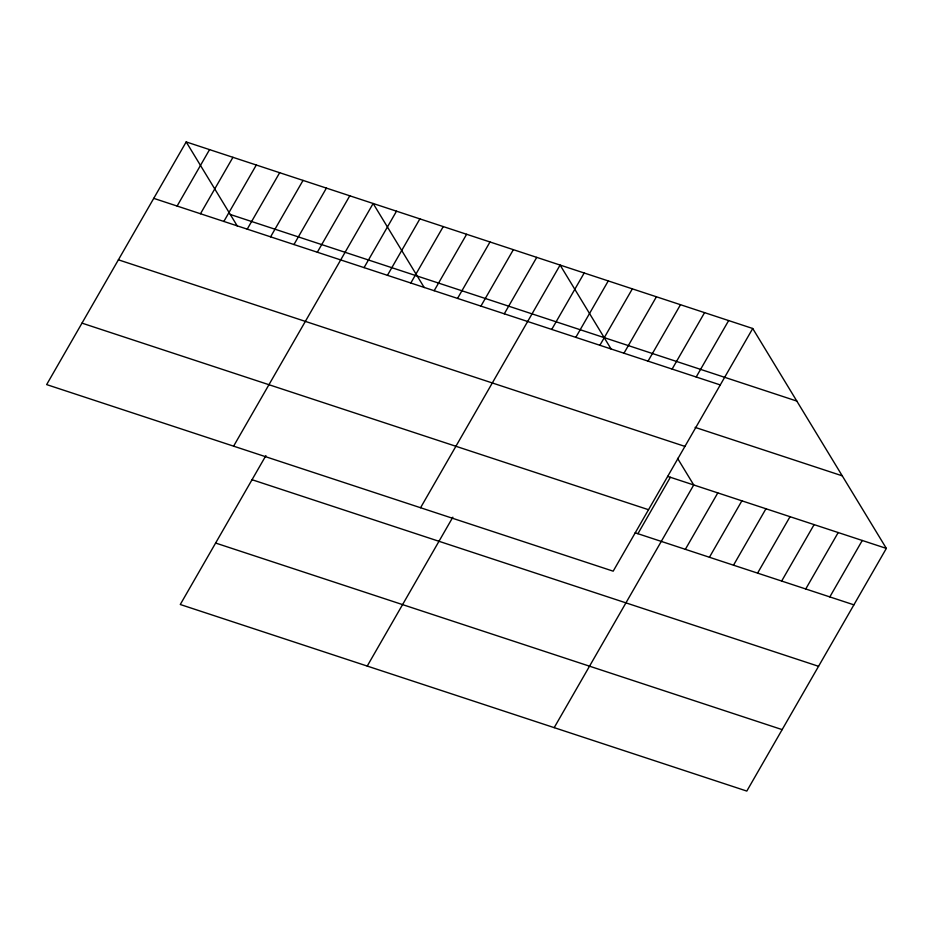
<?xml version="1.0" encoding="UTF-8"?>
<svg xmlns="http://www.w3.org/2000/svg" width="933" height="933" viewBox="0 0 933 933"><rect width="100%" height="100%" fill="white"/><g stroke="black" fill="none" stroke-linecap="round" stroke-linejoin="round"><path stroke-width="1.4" d="M186.192 141.921L46.65 384.594L613.179 571.171L752.721 328.498L186.192 141.921L237.285 225.996M177.107 206.053L209.563 149.618M200.478 213.75L232.935 157.315M223.85 221.448L256.307 165.013M247.222 229.145L279.667 172.71M270.593 236.842L303.038 180.407M293.965 244.528L326.41 188.104M317.325 252.225L349.782 195.802M233.6 446.172L373.153 203.487L424.235 287.562M364.068 267.619L396.513 211.185M265.893 455.619L180.279 604.502L746.808 791.079L886.35 548.406L752.721 328.498M387.44 275.317L419.885 218.882M410.812 283.014L443.257 226.579M434.172 290.711L466.628 234.276M457.543 298.408L490 241.974M480.915 306.106L513.36 249.671M504.286 313.803L536.732 257.368M420.561 507.739L560.103 265.065L611.185 349.14M551.73 329.431L584.186 272.996M367.229 666.069L452.843 517.185M575.813 337.361L608.258 280.926M599.884 345.28L632.341 288.857M623.967 353.21L656.412 296.787M648.038 361.141L680.495 304.706M672.122 369.071L704.567 312.637M696.193 377.002L728.65 320.567M637.915 533.699L670.361 477.276M554.19 727.647L693.732 484.962L677.556 458.36M685.358 549.327L717.804 492.892M709.43 557.258L741.887 500.823M733.513 565.188L765.958 508.753M757.584 573.119L790.041 516.684M781.667 581.049L814.112 524.614M805.739 588.98L838.196 532.545M829.822 596.91L862.267 540.475M230.288 214.485L796.817 401.073M153.747 198.356L720.276 384.932M695.108 427.372L842.254 475.83M118.398 259.817L684.927 446.394M667.608 476.366L886.35 548.406M81.987 323.133L648.517 509.71M635.163 532.801L853.905 604.841M252.027 479.714L818.556 666.302M215.616 543.041L782.146 729.618"/></g></svg>
